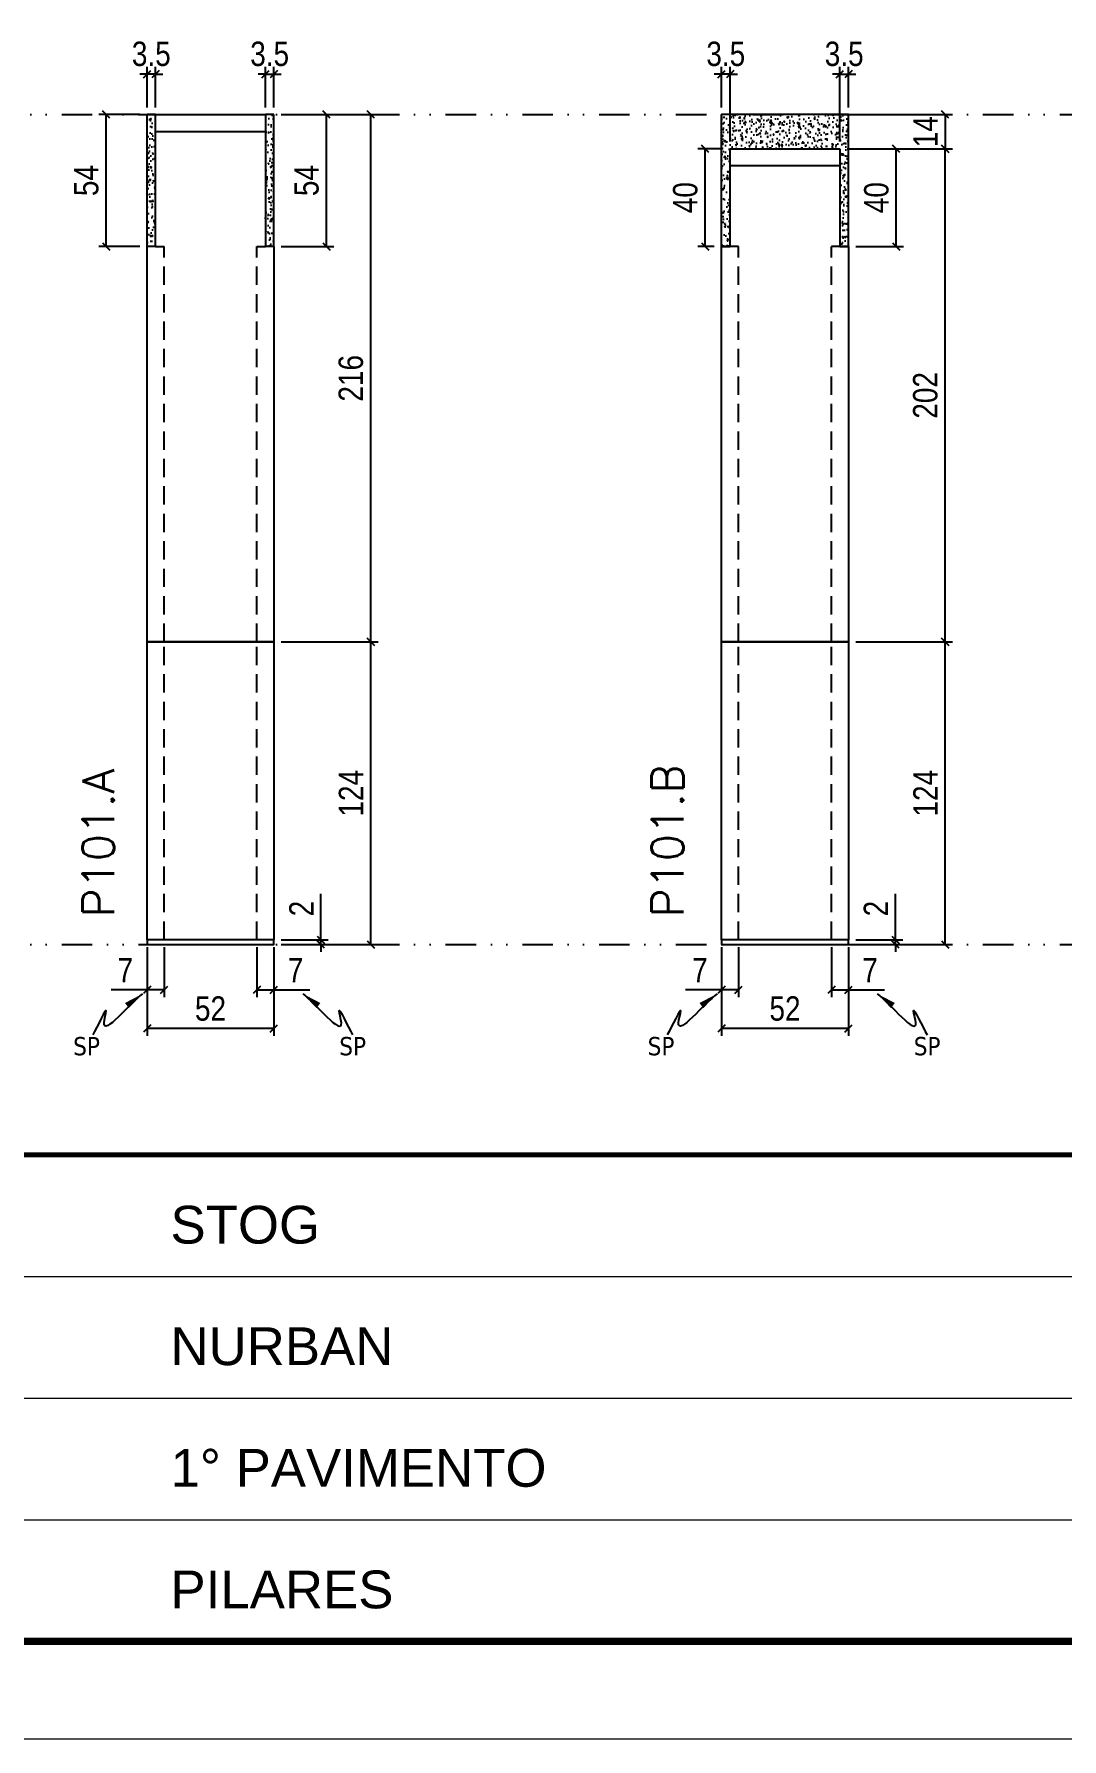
# Model space of a CAD drawing. Header units: millimetres. Extents: x 169816 to 178745, y 96537 to 113647.
# Drawn here: x 172057 to 172478, y 104577 to 105275 of the extents above; entities that cross this region are included whole.
import ezdxf

# ---------------------------------------------------------------- set-up
doc = ezdxf.new("R2010")
doc.units = ezdxf.units.MM
for name, pattern in [('CONTINUO', [0]), ('DASHED', [0.75, 0.5, -0.25]), ('DIVIDE2', [0.625, 0.25, -0.125, 0, -0.125, 0, -0.125]), ('HIDDEN', [0.375, 0.25, -0.125])]:
    doc.linetypes.add(name, pattern=pattern)
for name, color, linetype in [('COTA', 241, 'Continuous'), ('Nível', 160, 'Continuous'), ('Painéis', 200, 'Continuous'), ('SARR_2.2x7', 40, 'Continuous'), ('Sarrafo de Pressão', 42, 'HIDDEN'), ('texto', 7, 'Continuous')]:
    doc.layers.add(name, color=color, linetype=linetype)
for name, color, linetype, lineweight in [('Folhas', 255, 'Continuous', 9), ('SARRAFO DE PRESSAO', 251, 'DASHED', 9), ('Texto Seção', 7, 'Continuous', 15)]:
    doc.layers.add(name, color=color, linetype=linetype, lineweight=lineweight)
doc.styles.add('ARIAL', font='arial.ttf')
doc.styles.add('COTA TECNICA', font='techl___.ttf', dxfattribs={"height": 10})
doc.styles.add('COTA TECNICA-50', font='techl___.ttf', dxfattribs={"height": 10})
doc.styles.add('REGUA-120', font='ROMANS.shx', dxfattribs={"height": 15})
doc.styles.get("Standard").update_dxf_attribs({"font": 'arial.ttf'})
doc.dimstyles.new('COTA PAINEL-50', dxfattribs={"dimtxt": 10, "dimasz": 3, "dimexe": 3, "dimexo": 3, "dimgap": 3, "dimtad": 1, "dimdec": 1, "dimzin": 12, "dimdsep": 46, "dimtxsty": 'COTA TECNICA-50', "dimblk1": 'OBLIQUE', "dimblk2": 'OBLIQUE', "dimsah": 1, "dimcen": 0.9, "dimclrd": 4, "dimclre": 4, "dimclrt": 240, "dimadec": 1, "dimazin": 3, "dimtfac": 1, "dimtdec": 1, "dimtmove": 0, "dimatfit": 3, "dimfxl": 1, "dimtolj": 1, "dimtzin": 12, "dimarcsym": 0})
doc.dimstyles.new('PAINEL', dxfattribs={"dimtxt": 10, "dimasz": 3, "dimexe": 3, "dimexo": 3, "dimgap": 3, "dimtad": 1, "dimdec": 1, "dimzin": 12, "dimdsep": 46, "dimtxsty": 'COTA TECNICA', "dimblk1": 'OBLIQUE', "dimblk2": 'OBLIQUE', "dimsah": 1, "dimcen": 0.9, "dimclrd": 4, "dimclre": 4, "dimclrt": 240, "dimadec": 1, "dimazin": 3, "dimtfac": 1, "dimtdec": 1, "dimtmove": 0, "dimatfit": 3, "dimfxl": 1, "dimtolj": 1, "dimtzin": 12, "dimarcsym": 0})
doc.dimstyles.get("Standard").update_dxf_attribs({"dimtxt": 0.18, "dimasz": 0.18, "dimexe": 0.18, "dimexo": 0.0625, "dimgap": 0.09, "dimtad": 0, "dimtih": 1, "dimtoh": 1, "dimdec": 4, "dimzin": 0, "dimdsep": 46, "dimtxsty": 'Standard', "dimcen": 0.09, "dimadec": 0, "dimazin": 0, "dimtfac": 1, "dimtdec": 4, "dimtofl": 0, "dimtmove": 0, "dimatfit": 3, "dimfxl": 1, "dimtolj": 1, "dimtzin": 0, "dimarcsym": 0})
pattern_1 = [(50, (1577.925, 1158.575), (5.46554007, -0.47817257), [0.5715, -6.2865]), (355, (1577.925, 1158.575), (-1.05730264, 5.73170536), [0.4572, -5.02921753]), (100.4514447, (1578.3806, 1158.535), (4.40823741, 5.25353256), [0.48570026, -5.34270734]), (46.1842, (1577.925, 1160.099), (8.13237123, -1.26126984), [0.85725, -9.42975]), (96.6355576, (1578.603, 1159.994), (7.12212402, 7.42278374), [0.7285507, -8.01406824]), (351.184151, (1577.925, 1160.099), (7.12212402, 7.42278374), [0.685799, -7.54379196]), (21, (1578.687, 1159.718), (4.54843174, -3.06795595), [0.5715, -6.2865]), (326, (1578.687, 1159.718), (1.85406085, 5.52563898), [0.4572, -5.0292]), (71.451445, (1579.066, 1159.4624), (6.40249258, 2.45768307), [0.48570026, -5.34269813]), (37.5, (1577.9251, 1158.5751), (0.092658098, 2.536651166), [0, -4.96824, 0, -5.1054, 0, -5.04825]), (7.5, (1577.925, 1158.575), (2.004589875, 3.005417245), [0, -2.91084, 0, -4.85394, 0, -1.92405]), (327.5, (1576.2259, 1158.5751), (4.067717855, -0.17186232), [0, -1.905, 0, -5.9436, 0, -7.8867]), (317.5, (1575.464, 1158.575), (4.44387544, 0.76279473), [0, -2.4765, 0, -3.94716, 0, -5.6007])]

# ---------------------------------------------------------------- blocks, each defined once
blk = doc.blocks.new('9999999999')
at = {"color": 30, "linetype": 'CONTINUO'}
for p, q in [((98564.56, 34379.64), (99583.98, 34379.64)), ((98564.56, 34329.83), (99487.98, 34329.83)), ((98564.56, 34280.02), (99487.98, 34280.02))]:
    blk.add_line(p, q, dxfattribs=at)
at = {"color": 30, "linetype": 'CONTINUO', "const_width": 2}
blk.add_lwpolyline([(99583.98, 34230.21), (99583.98, 34414.45, 0.414214), (99568.98, 34429.45), (98228.98, 34429.45, 0.414214), (98213.98, 34414.45), (98213.98, 34245.21, 0.414214), (98228.98, 34230.21), (99583.98, 34230.21)], format="xyb", dxfattribs=at)
at = {"layer": 'Folhas'}
blk.add_lwpolyline([(98138.98, 34190.21), (99623.98, 34190.21), (99623.98, 35240.21), (98138.98, 35240.21)], close=True, dxfattribs=at)
at = {"layer": 'Folhas', "color": 30, "const_width": 3}
blk.add_lwpolyline([(98213.98, 34230.21), (99583.98, 34230.21), (99583.98, 35200.21), (98213.98, 35200.21)], close=True, dxfattribs=at)
at = {"color": 7, "linetype": 'Continuous', "ltscale": 5, "style": 'ARIAL'}
for s, height, p in [('STOG', 15.483, (98837.68, 34393.13)), ('NURBAN', 15.483, (98837.68, 34343.32)), ('1° PAVIMENTO', 15.4829, (98837.68, 34293.51)), ('PILARES', 15.483, (98837.68, 34243.7))]:
    blk.add_text(s, height=height, dxfattribs=at).set_placement(p)
blk = doc.blocks.new('_Oblique')
at = {"color": 0, "linetype": 'ByBlock', "lineweight": -2}
blk.add_line((-0.5, -0.5), (0.5, 0.5), dxfattribs=at)
blk = doc.blocks.new('*D738')
at = {"layer": 'COTA', "color": 4, "lineweight": -2, "transparency": 16777216}
for p, q in [((172103.61, 104901.49), (172103.61, 104865.13)), ((172155.61, 104901.49), (172155.61, 104865.13)), ((172155.61, 104868.13), (172103.61, 104868.13))]:
    blk.add_line(p, q, dxfattribs=at)
at = {"layer": 'Defpoints', "color": 0, "transparency": 16777216}
for p in [(172103.61, 104904.49), (172155.61, 104904.49), (172103.61, 104868.13)]:
    blk.add_point(p, dxfattribs=at)
at = {"layer": 'COTA', "color": 4, "lineweight": -2, "transparency": 16777216, "xscale": 3, "yscale": 3, "zscale": 3, "rotation": 180}
blk.add_blockref('_Oblique', (172103.61, 104868.13), dxfattribs=at)
at = {"layer": 'COTA', "color": 4, "lineweight": -2, "transparency": 16777216, "xscale": 3, "yscale": 3, "zscale": 3}
blk.add_blockref('_Oblique', (172155.61, 104868.13), dxfattribs=at)
at = {"layer": 'COTA', "color": 240, "transparency": 16777216, "insert": (172129.61, 104876.24), "char_height": 10, "attachment_point": 5, "style": 'COTA TECNICA'}
blk.add_mtext('\\A1;52', dxfattribs=at)
blk = doc.blocks.new('*D739')
at = {"layer": 'COTA', "color": 4, "lineweight": -2, "transparency": 16777216}
for p, q in [((172148.61, 104901.49), (172148.61, 104880.98)), ((172155.61, 104899.49), (172155.61, 104880.98)), ((172148.61, 104883.98), (172155.61, 104883.98)), ((172155.61, 104883.98), (172170.34, 104883.98))]:
    blk.add_line(p, q, dxfattribs=at)
at = {"layer": 'Defpoints', "color": 0, "transparency": 16777216}
for p in [(172148.61, 104904.49), (172155.61, 104902.49), (172155.61, 104883.98)]:
    blk.add_point(p, dxfattribs=at)
at = {"layer": 'COTA', "color": 4, "lineweight": -2, "transparency": 16777216, "xscale": 3, "yscale": 3, "zscale": 3, "rotation": 180}
blk.add_blockref('_Oblique', (172148.61, 104883.98), dxfattribs=at)
at = {"layer": 'COTA', "color": 4, "lineweight": -2, "transparency": 16777216, "xscale": 3, "yscale": 3, "zscale": 3}
blk.add_blockref('_Oblique', (172155.61, 104883.98), dxfattribs=at)
at = {"layer": 'COTA', "color": 240, "transparency": 16777216, "insert": (172164.48, 104892.05), "char_height": 10, "attachment_point": 5, "style": 'COTA TECNICA-50'}
blk.add_mtext('\\A1;7', dxfattribs=at)
blk = doc.blocks.new('*D740')
at = {"layer": 'COTA', "color": 4, "lineweight": -2, "transparency": 16777216}
for p, q in [((172103.61, 104899.49), (172103.61, 104880.98)), ((172110.61, 104901.49), (172110.61, 104880.98)), ((172103.61, 104883.98), (172088.88, 104883.98)), ((172110.61, 104883.98), (172103.61, 104883.98))]:
    blk.add_line(p, q, dxfattribs=at)
at = {"layer": 'Defpoints', "color": 0, "transparency": 16777216}
for p in [(172103.61, 104902.49), (172110.61, 104904.49), (172103.61, 104883.98)]:
    blk.add_point(p, dxfattribs=at)
at = {"layer": 'COTA', "color": 4, "lineweight": -2, "transparency": 16777216, "xscale": 3, "yscale": 3, "zscale": 3, "rotation": 180}
blk.add_blockref('_Oblique', (172103.61, 104883.98), dxfattribs=at)
at = {"layer": 'COTA', "color": 4, "lineweight": -2, "transparency": 16777216, "xscale": 3, "yscale": 3, "zscale": 3}
blk.add_blockref('_Oblique', (172110.61, 104883.98), dxfattribs=at)
at = {"layer": 'COTA', "color": 240, "transparency": 16777216, "insert": (172094.75, 104892.05), "char_height": 10, "attachment_point": 5, "style": 'COTA TECNICA-50'}
blk.add_mtext('\\A1;7', dxfattribs=at)
blk = doc.blocks.new('*D741')
at = {"layer": 'COTA', "color": 4, "linetype": 'ByBlock', "lineweight": -2, "transparency": 16777216}
for p, q in [((172158.61, 105026.49), (172198.25, 105026.49)), ((172195.25, 104902.49), (172195.25, 105026.49)), ((172158.61, 104902.49), (172198.25, 104902.49))]:
    blk.add_line(p, q, dxfattribs=at)
at = {"layer": 'Defpoints', "color": 0, "linetype": 'ByBlock', "transparency": 16777216}
for p in [(172155.61, 105026.49), (172195.25, 105026.49), (172155.61, 104902.49)]:
    blk.add_point(p, dxfattribs=at)
at = {"layer": 'COTA', "color": 4, "linetype": 'ByBlock', "lineweight": -2, "transparency": 16777216, "xscale": 3, "yscale": 3, "zscale": 3}
for p, rotation in [((172195.25, 105026.49), 90), ((172195.25, 104902.49), 270)]:
    blk.add_blockref('_Oblique', p, dxfattribs=dict(at, rotation=rotation))
at = {"layer": 'COTA', "color": 240, "linetype": 'ByBlock', "transparency": 16777216, "insert": (172187.18, 104964.49), "char_height": 10, "attachment_point": 5, "rotation": 90, "style": 'COTA TECNICA'}
blk.add_mtext('\\A1;124', dxfattribs=at)
blk = doc.blocks.new('*D742')
at = {"layer": 'COTA', "color": 4, "lineweight": -2, "transparency": 16777216}
for p, q in [((172174.87, 104904.49), (172174.87, 104923.29)), ((172158.61, 104904.49), (172177.87, 104904.49)), ((172158.61, 104902.49), (172177.87, 104902.49)), ((172174.87, 104902.49), (172174.87, 104904.49)), ((172174.87, 104902.49), (172174.87, 104899.49))]:
    blk.add_line(p, q, dxfattribs=at)
at = {"layer": 'Defpoints', "color": 0, "transparency": 16777216}
for p in [(172155.61, 104904.49), (172155.61, 104902.49), (172174.87, 104902.49)]:
    blk.add_point(p, dxfattribs=at)
at = {"layer": 'COTA', "color": 4, "lineweight": -2, "transparency": 16777216, "xscale": 3, "yscale": 3, "zscale": 3}
for p, rotation in [((172174.87, 104904.49), 270), ((172174.87, 104902.49), 90)]:
    blk.add_blockref('_Oblique', p, dxfattribs=dict(at, rotation=rotation))
at = {"layer": 'COTA', "color": 240, "transparency": 16777216, "insert": (172166.87, 104917.24), "char_height": 10, "attachment_point": 5, "rotation": 90, "style": 'COTA TECNICA-50'}
blk.add_mtext('\\A1;2', dxfattribs=at)
blk = doc.blocks.new('*D743')
at = {"layer": 'COTA', "color": 4, "linetype": 'ByBlock', "lineweight": -2, "transparency": 16777216}
for p, q in [((172158.61, 105026.49), (172198.25, 105026.49)), ((172195.25, 104902.49), (172195.25, 105026.49)), ((172158.61, 104902.49), (172198.25, 104902.49))]:
    blk.add_line(p, q, dxfattribs=at)
at = {"layer": 'Defpoints', "color": 0, "linetype": 'ByBlock', "transparency": 16777216}
for p in [(172155.61, 105026.49), (172195.25, 105026.49), (172155.61, 104902.49)]:
    blk.add_point(p, dxfattribs=at)
at = {"layer": 'COTA', "color": 4, "linetype": 'ByBlock', "lineweight": -2, "transparency": 16777216, "xscale": 3, "yscale": 3, "zscale": 3}
for p, rotation in [((172195.25, 105026.49), 90), ((172195.25, 104902.49), 270)]:
    blk.add_blockref('_Oblique', p, dxfattribs=dict(at, rotation=rotation))
at = {"layer": 'COTA', "color": 240, "linetype": 'ByBlock', "transparency": 16777216, "insert": (172187.18, 104964.49), "char_height": 10, "attachment_point": 5, "rotation": 90, "style": 'COTA TECNICA'}
blk.add_mtext('\\A1;124', dxfattribs=at)
blk = doc.blocks.new('*D744')
at = {"layer": 'COTA', "color": 4, "lineweight": -2, "transparency": 16777216}
for p, q in [((172158.61, 105242.49), (172198.25, 105242.49)), ((172195.25, 105026.49), (172195.25, 105242.49)), ((172158.61, 105026.49), (172198.25, 105026.49))]:
    blk.add_line(p, q, dxfattribs=at)
at = {"layer": 'Defpoints', "color": 0, "transparency": 16777216}
for p in [(172155.61, 105242.49), (172195.25, 105242.49), (172155.61, 105026.49)]:
    blk.add_point(p, dxfattribs=at)
at = {"layer": 'COTA', "color": 4, "lineweight": -2, "transparency": 16777216, "xscale": 3, "yscale": 3, "zscale": 3}
for p, rotation in [((172195.25, 105242.49), 90), ((172195.25, 105026.49), 270)]:
    blk.add_blockref('_Oblique', p, dxfattribs=dict(at, rotation=rotation))
at = {"layer": 'COTA', "color": 240, "transparency": 16777216, "insert": (172187.15, 105134.49), "char_height": 10, "attachment_point": 5, "rotation": 90, "style": 'COTA TECNICA-50'}
blk.add_mtext('\\A1;216', dxfattribs=at)
blk = doc.blocks.new('*D621')
at = {"layer": 'COTA', "color": 4, "lineweight": -2, "transparency": 16777216}
for p, q in [((172338.98, 104901.49), (172338.98, 104865.13)), ((172390.98, 104901.49), (172390.98, 104865.13)), ((172390.98, 104868.13), (172338.98, 104868.13))]:
    blk.add_line(p, q, dxfattribs=at)
at = {"layer": 'Defpoints', "color": 0, "transparency": 16777216}
for p in [(172338.98, 104904.49), (172390.98, 104904.49), (172338.98, 104868.13)]:
    blk.add_point(p, dxfattribs=at)
at = {"layer": 'COTA', "color": 4, "lineweight": -2, "transparency": 16777216, "xscale": 3, "yscale": 3, "zscale": 3, "rotation": 180}
blk.add_blockref('_Oblique', (172338.98, 104868.13), dxfattribs=at)
at = {"layer": 'COTA', "color": 4, "lineweight": -2, "transparency": 16777216, "xscale": 3, "yscale": 3, "zscale": 3}
blk.add_blockref('_Oblique', (172390.98, 104868.13), dxfattribs=at)
at = {"layer": 'COTA', "color": 240, "transparency": 16777216, "insert": (172364.98, 104876.24), "char_height": 10, "attachment_point": 5, "style": 'COTA TECNICA'}
blk.add_mtext('\\A1;52', dxfattribs=at)
blk = doc.blocks.new('*D622')
at = {"layer": 'COTA', "color": 4, "lineweight": -2, "transparency": 16777216}
for p, q in [((172383.98, 104901.49), (172383.98, 104880.98)), ((172390.98, 104899.49), (172390.98, 104880.98)), ((172383.98, 104883.98), (172390.98, 104883.98)), ((172390.98, 104883.98), (172405.71, 104883.98))]:
    blk.add_line(p, q, dxfattribs=at)
at = {"layer": 'Defpoints', "color": 0, "transparency": 16777216}
for p in [(172383.98, 104904.49), (172390.98, 104902.49), (172390.98, 104883.98)]:
    blk.add_point(p, dxfattribs=at)
at = {"layer": 'COTA', "color": 4, "lineweight": -2, "transparency": 16777216, "xscale": 3, "yscale": 3, "zscale": 3, "rotation": 180}
blk.add_blockref('_Oblique', (172383.98, 104883.98), dxfattribs=at)
at = {"layer": 'COTA', "color": 4, "lineweight": -2, "transparency": 16777216, "xscale": 3, "yscale": 3, "zscale": 3}
blk.add_blockref('_Oblique', (172390.98, 104883.98), dxfattribs=at)
at = {"layer": 'COTA', "color": 240, "transparency": 16777216, "insert": (172399.84, 104892.05), "char_height": 10, "attachment_point": 5, "style": 'COTA TECNICA-50'}
blk.add_mtext('\\A1;7', dxfattribs=at)
blk = doc.blocks.new('*D623')
at = {"layer": 'COTA', "color": 4, "lineweight": -2, "transparency": 16777216}
for p, q in [((172338.98, 104899.49), (172338.98, 104880.98)), ((172345.98, 104901.49), (172345.98, 104880.98)), ((172338.98, 104883.98), (172324.24, 104883.98)), ((172345.98, 104883.98), (172338.98, 104883.98))]:
    blk.add_line(p, q, dxfattribs=at)
at = {"layer": 'Defpoints', "color": 0, "transparency": 16777216}
for p in [(172338.98, 104902.49), (172345.98, 104904.49), (172338.98, 104883.98)]:
    blk.add_point(p, dxfattribs=at)
at = {"layer": 'COTA', "color": 4, "lineweight": -2, "transparency": 16777216, "xscale": 3, "yscale": 3, "zscale": 3, "rotation": 180}
blk.add_blockref('_Oblique', (172338.98, 104883.98), dxfattribs=at)
at = {"layer": 'COTA', "color": 4, "lineweight": -2, "transparency": 16777216, "xscale": 3, "yscale": 3, "zscale": 3}
blk.add_blockref('_Oblique', (172345.98, 104883.98), dxfattribs=at)
at = {"layer": 'COTA', "color": 240, "transparency": 16777216, "insert": (172330.11, 104892.05), "char_height": 10, "attachment_point": 5, "style": 'COTA TECNICA-50'}
blk.add_mtext('\\A1;7', dxfattribs=at)
blk = doc.blocks.new('*D624')
at = {"layer": 'COTA', "color": 4, "linetype": 'ByBlock', "lineweight": -2, "transparency": 16777216}
for p, q in [((172393.98, 105026.49), (172433.62, 105026.49)), ((172430.62, 104902.49), (172430.62, 105026.49)), ((172393.98, 104902.49), (172433.62, 104902.49))]:
    blk.add_line(p, q, dxfattribs=at)
at = {"layer": 'Defpoints', "color": 0, "linetype": 'ByBlock', "transparency": 16777216}
for p in [(172390.98, 105026.49), (172430.62, 105026.49), (172390.98, 104902.49)]:
    blk.add_point(p, dxfattribs=at)
at = {"layer": 'COTA', "color": 4, "linetype": 'ByBlock', "lineweight": -2, "transparency": 16777216, "xscale": 3, "yscale": 3, "zscale": 3}
for p, rotation in [((172430.62, 105026.49), 90), ((172430.62, 104902.49), 270)]:
    blk.add_blockref('_Oblique', p, dxfattribs=dict(at, rotation=rotation))
at = {"layer": 'COTA', "color": 240, "linetype": 'ByBlock', "transparency": 16777216, "insert": (172422.54, 104964.49), "char_height": 10, "attachment_point": 5, "rotation": 90, "style": 'COTA TECNICA'}
blk.add_mtext('\\A1;124', dxfattribs=at)
blk = doc.blocks.new('*D625')
at = {"layer": 'COTA', "color": 4, "lineweight": -2, "transparency": 16777216}
for p, q in [((172410.23, 104904.49), (172410.23, 104923.29)), ((172393.98, 104904.49), (172413.23, 104904.49)), ((172393.98, 104902.49), (172413.23, 104902.49)), ((172410.23, 104902.49), (172410.23, 104904.49)), ((172410.23, 104902.49), (172410.23, 104899.49))]:
    blk.add_line(p, q, dxfattribs=at)
at = {"layer": 'Defpoints', "color": 0, "transparency": 16777216}
for p in [(172390.98, 104904.49), (172390.98, 104902.49), (172410.23, 104902.49)]:
    blk.add_point(p, dxfattribs=at)
at = {"layer": 'COTA', "color": 4, "lineweight": -2, "transparency": 16777216, "xscale": 3, "yscale": 3, "zscale": 3}
for p, rotation in [((172410.23, 104904.49), 270), ((172410.23, 104902.49), 90)]:
    blk.add_blockref('_Oblique', p, dxfattribs=dict(at, rotation=rotation))
at = {"layer": 'COTA', "color": 240, "transparency": 16777216, "insert": (172402.23, 104917.24), "char_height": 10, "attachment_point": 5, "rotation": 90, "style": 'COTA TECNICA-50'}
blk.add_mtext('\\A1;2', dxfattribs=at)
blk = doc.blocks.new('*D626')
at = {"layer": 'COTA', "color": 4, "linetype": 'ByBlock', "lineweight": -2, "transparency": 16777216}
for p, q in [((172393.98, 105026.49), (172433.62, 105026.49)), ((172430.62, 104902.49), (172430.62, 105026.49)), ((172393.98, 104902.49), (172433.62, 104902.49))]:
    blk.add_line(p, q, dxfattribs=at)
at = {"layer": 'Defpoints', "color": 0, "linetype": 'ByBlock', "transparency": 16777216}
for p in [(172390.98, 105026.49), (172430.62, 105026.49), (172390.98, 104902.49)]:
    blk.add_point(p, dxfattribs=at)
at = {"layer": 'COTA', "color": 4, "linetype": 'ByBlock', "lineweight": -2, "transparency": 16777216, "xscale": 3, "yscale": 3, "zscale": 3}
for p, rotation in [((172430.62, 105026.49), 90), ((172430.62, 104902.49), 270)]:
    blk.add_blockref('_Oblique', p, dxfattribs=dict(at, rotation=rotation))
at = {"layer": 'COTA', "color": 240, "linetype": 'ByBlock', "transparency": 16777216, "insert": (172422.54, 104964.49), "char_height": 10, "attachment_point": 5, "rotation": 90, "style": 'COTA TECNICA'}
blk.add_mtext('\\A1;124', dxfattribs=at)
blk = doc.blocks.new('*D627')
at = {"layer": 'COTA', "color": 4, "lineweight": -2, "transparency": 16777216}
for p, q in [((172393.98, 105228.49), (172433.62, 105228.49)), ((172430.62, 105026.49), (172430.62, 105228.49)), ((172393.98, 105026.49), (172433.62, 105026.49))]:
    blk.add_line(p, q, dxfattribs=at)
at = {"layer": 'Defpoints', "color": 0, "transparency": 16777216}
for p in [(172390.98, 105228.49), (172430.62, 105228.49), (172390.98, 105026.49)]:
    blk.add_point(p, dxfattribs=at)
at = {"layer": 'COTA', "color": 4, "lineweight": -2, "transparency": 16777216, "xscale": 3, "yscale": 3, "zscale": 3}
for p, rotation in [((172430.62, 105228.49), 90), ((172430.62, 105026.49), 270)]:
    blk.add_blockref('_Oblique', p, dxfattribs=dict(at, rotation=rotation))
at = {"layer": 'COTA', "color": 240, "transparency": 16777216, "insert": (172422.51, 105127.49), "char_height": 10, "attachment_point": 5, "rotation": 90, "style": 'COTA TECNICA-50'}
blk.add_mtext('\\A1;202', dxfattribs=at)
blk = doc.blocks.new('*D628')
at = {"layer": 'COTA', "color": 4, "lineweight": -2, "transparency": 16777216}
for p, q in [((172393.98, 105242.49), (172433.62, 105242.49)), ((172430.62, 105242.49), (172430.62, 105228.49)), ((172393.98, 105228.49), (172433.62, 105228.49))]:
    blk.add_line(p, q, dxfattribs=at)
at = {"layer": 'Defpoints', "color": 0, "transparency": 16777216}
for p in [(172390.98, 105242.49), (172390.98, 105228.49), (172430.62, 105228.49)]:
    blk.add_point(p, dxfattribs=at)
at = {"layer": 'COTA', "color": 4, "lineweight": -2, "transparency": 16777216, "xscale": 3, "yscale": 3, "zscale": 3}
for p, rotation in [((172430.62, 105242.49), 90), ((172430.62, 105228.49), 270)]:
    blk.add_blockref('_Oblique', p, dxfattribs=dict(at, rotation=rotation))
at = {"layer": 'COTA', "color": 240, "transparency": 16777216, "insert": (172422.54, 105235.49), "char_height": 10, "attachment_point": 5, "rotation": 90, "style": 'COTA TECNICA-50'}
blk.add_mtext('\\A1;14', dxfattribs=at)
blk = doc.blocks.new('*D964')
at = {"layer": 'COTA', "color": 4, "lineweight": -2, "transparency": 16777216}
for p, q in [((172103.61, 105259.13), (172100.61, 105259.13)), ((172103.61, 105245.49), (172103.61, 105262.13)), ((172107.11, 105259.13), (172103.61, 105259.13)), ((172107.11, 105245.49), (172107.11, 105262.13)), ((172107.11, 105259.13), (172110.11, 105259.13))]:
    blk.add_line(p, q, dxfattribs=at)
at = {"layer": 'Defpoints', "color": 0, "transparency": 16777216}
for p in [(172103.61, 105259.13), (172103.61, 105242.49), (172107.11, 105242.49)]:
    blk.add_point(p, dxfattribs=at)
at = {"layer": 'COTA', "color": 4, "lineweight": -2, "transparency": 16777216, "xscale": 3, "yscale": 3, "zscale": 3}
blk.add_blockref('_Oblique', (172103.61, 105259.13), dxfattribs=at)
at = {"layer": 'COTA', "color": 4, "lineweight": -2, "transparency": 16777216, "xscale": 3, "yscale": 3, "zscale": 3, "rotation": 180}
blk.add_blockref('_Oblique', (172107.11, 105259.13), dxfattribs=at)
at = {"layer": 'COTA', "color": 240, "transparency": 16777216, "insert": (172105.36, 105267.35), "char_height": 10, "attachment_point": 5, "style": 'COTA TECNICA'}
blk.add_mtext('\\A1;3.5', dxfattribs=at)
blk = doc.blocks.new('*D629')
at = {"layer": 'COTA', "color": 4, "lineweight": -2, "transparency": 16777216}
for p, q in [((172152.11, 105259.13), (172149.11, 105259.13)), ((172152.11, 105245.49), (172152.11, 105262.13)), ((172152.11, 105259.13), (172155.61, 105259.13)), ((172155.61, 105245.49), (172155.61, 105262.13)), ((172155.61, 105259.13), (172158.61, 105259.13))]:
    blk.add_line(p, q, dxfattribs=at)
at = {"layer": 'Defpoints', "color": 0, "transparency": 16777216}
for p in [(172155.61, 105259.13), (172152.11, 105242.49), (172155.61, 105242.49)]:
    blk.add_point(p, dxfattribs=at)
at = {"layer": 'COTA', "color": 4, "lineweight": -2, "transparency": 16777216, "xscale": 3, "yscale": 3, "zscale": 3}
blk.add_blockref('_Oblique', (172152.11, 105259.13), dxfattribs=at)
at = {"layer": 'COTA', "color": 4, "lineweight": -2, "transparency": 16777216, "xscale": 3, "yscale": 3, "zscale": 3, "rotation": 180}
blk.add_blockref('_Oblique', (172155.61, 105259.13), dxfattribs=at)
at = {"layer": 'COTA', "color": 240, "transparency": 16777216, "insert": (172153.86, 105267.35), "char_height": 10, "attachment_point": 5, "style": 'COTA TECNICA'}
blk.add_mtext('\\A1;3.5', dxfattribs=at)
blk = doc.blocks.new('*D965')
at = {"layer": 'COTA', "color": 4, "lineweight": -2, "transparency": 16777216}
for p, q in [((172158.61, 105242.49), (172180.09, 105242.49)), ((172177.09, 105188.49), (172177.09, 105242.49)), ((172158.61, 105188.49), (172180.09, 105188.49))]:
    blk.add_line(p, q, dxfattribs=at)
at = {"layer": 'Defpoints', "color": 0, "transparency": 16777216}
for p in [(172155.61, 105242.49), (172177.09, 105242.49), (172155.61, 105188.49)]:
    blk.add_point(p, dxfattribs=at)
at = {"layer": 'COTA', "color": 4, "lineweight": -2, "transparency": 16777216, "xscale": 3, "yscale": 3, "zscale": 3}
for p, rotation in [((172177.09, 105242.49), 90), ((172177.09, 105188.49), 270)]:
    blk.add_blockref('_Oblique', p, dxfattribs=dict(at, rotation=rotation))
at = {"layer": 'COTA', "color": 240, "transparency": 16777216, "insert": (172168.98, 105215.49), "char_height": 10, "attachment_point": 5, "rotation": 90, "style": 'COTA TECNICA'}
blk.add_mtext('\\A1;54', dxfattribs=at)
blk = doc.blocks.new('*D966')
at = {"layer": 'COTA', "color": 4, "lineweight": -2, "transparency": 16777216}
for p, q in [((172100.61, 105242.49), (172083.87, 105242.49)), ((172086.87, 105188.49), (172086.87, 105242.49)), ((172100.61, 105188.49), (172083.87, 105188.49))]:
    blk.add_line(p, q, dxfattribs=at)
at = {"layer": 'Defpoints', "color": 0, "transparency": 16777216}
for p in [(172086.87, 105242.49), (172103.61, 105242.49), (172103.61, 105188.49)]:
    blk.add_point(p, dxfattribs=at)
at = {"layer": 'COTA', "color": 4, "lineweight": -2, "transparency": 16777216, "xscale": 3, "yscale": 3, "zscale": 3}
for p, rotation in [((172086.87, 105242.49), 90), ((172086.87, 105188.49), 270)]:
    blk.add_blockref('_Oblique', p, dxfattribs=dict(at, rotation=rotation))
at = {"layer": 'COTA', "color": 240, "transparency": 16777216, "insert": (172078.76, 105215.49), "char_height": 10, "attachment_point": 5, "rotation": 90, "style": 'COTA TECNICA'}
blk.add_mtext('\\A1;54', dxfattribs=at)
blk = doc.blocks.new('*D967')
at = {"layer": 'COTA', "color": 4, "lineweight": -2, "transparency": 16777216}
for p, q in [((172390.48, 105228.49), (172413.56, 105228.49)), ((172410.56, 105188.49), (172410.56, 105228.49)), ((172393.98, 105188.49), (172413.56, 105188.49))]:
    blk.add_line(p, q, dxfattribs=at)
at = {"layer": 'Defpoints', "color": 0, "transparency": 16777216}
for p in [(172387.48, 105228.49), (172410.56, 105228.49), (172390.98, 105188.49)]:
    blk.add_point(p, dxfattribs=at)
at = {"layer": 'COTA', "color": 4, "lineweight": -2, "transparency": 16777216, "xscale": 3, "yscale": 3, "zscale": 3}
for p, rotation in [((172410.56, 105228.49), 90), ((172410.56, 105188.49), 270)]:
    blk.add_blockref('_Oblique', p, dxfattribs=dict(at, rotation=rotation))
at = {"layer": 'COTA', "color": 240, "transparency": 16777216, "insert": (172402.46, 105208.49), "char_height": 10, "attachment_point": 5, "rotation": 90, "style": 'COTA TECNICA'}
blk.add_mtext('\\A1;40', dxfattribs=at)
blk = doc.blocks.new('*D968')
at = {"layer": 'COTA', "color": 4, "lineweight": -2, "transparency": 16777216}
for p, q in [((172339.48, 105228.49), (172329.27, 105228.49)), ((172332.27, 105188.49), (172332.27, 105228.49)), ((172335.98, 105188.49), (172329.27, 105188.49))]:
    blk.add_line(p, q, dxfattribs=at)
at = {"layer": 'Defpoints', "color": 0, "transparency": 16777216}
for p in [(172332.27, 105228.49), (172342.48, 105228.49), (172338.98, 105188.49)]:
    blk.add_point(p, dxfattribs=at)
at = {"layer": 'COTA', "color": 4, "lineweight": -2, "transparency": 16777216, "xscale": 3, "yscale": 3, "zscale": 3}
for p, rotation in [((172332.27, 105228.49), 90), ((172332.27, 105188.49), 270)]:
    blk.add_blockref('_Oblique', p, dxfattribs=dict(at, rotation=rotation))
at = {"layer": 'COTA', "color": 240, "transparency": 16777216, "insert": (172324.16, 105208.49), "char_height": 10, "attachment_point": 5, "rotation": 90, "style": 'COTA TECNICA'}
blk.add_mtext('\\A1;40', dxfattribs=at)
blk = doc.blocks.new('*D631')
at = {"layer": 'COTA', "color": 4, "lineweight": -2, "transparency": 16777216}
for p, q in [((172338.98, 105259.13), (172335.98, 105259.13)), ((172338.98, 105245.49), (172338.98, 105262.13)), ((172342.48, 105259.13), (172338.98, 105259.13)), ((172342.48, 105231.49), (172342.48, 105262.13)), ((172342.48, 105259.13), (172345.48, 105259.13))]:
    blk.add_line(p, q, dxfattribs=at)
at = {"layer": 'Defpoints', "color": 0, "transparency": 16777216}
for p in [(172338.98, 105259.13), (172338.98, 105242.49), (172342.48, 105228.49)]:
    blk.add_point(p, dxfattribs=at)
at = {"layer": 'COTA', "color": 4, "lineweight": -2, "transparency": 16777216, "xscale": 3, "yscale": 3, "zscale": 3}
blk.add_blockref('_Oblique', (172338.98, 105259.13), dxfattribs=at)
at = {"layer": 'COTA', "color": 4, "lineweight": -2, "transparency": 16777216, "xscale": 3, "yscale": 3, "zscale": 3, "rotation": 180}
blk.add_blockref('_Oblique', (172342.48, 105259.13), dxfattribs=at)
at = {"layer": 'COTA', "color": 240, "transparency": 16777216, "insert": (172340.73, 105267.35), "char_height": 10, "attachment_point": 5, "style": 'COTA TECNICA'}
blk.add_mtext('\\A1;3.5', dxfattribs=at)
blk = doc.blocks.new('*D632')
at = {"layer": 'COTA', "color": 4, "lineweight": -2, "transparency": 16777216}
for p, q in [((172387.48, 105259.13), (172384.48, 105259.13)), ((172387.48, 105231.49), (172387.48, 105262.13)), ((172387.48, 105259.13), (172390.98, 105259.13)), ((172390.98, 105245.49), (172390.98, 105262.13)), ((172390.98, 105259.13), (172393.98, 105259.13))]:
    blk.add_line(p, q, dxfattribs=at)
at = {"layer": 'Defpoints', "color": 0, "transparency": 16777216}
for p in [(172390.98, 105259.13), (172390.98, 105242.49), (172387.48, 105228.49)]:
    blk.add_point(p, dxfattribs=at)
at = {"layer": 'COTA', "color": 4, "lineweight": -2, "transparency": 16777216, "xscale": 3, "yscale": 3, "zscale": 3}
blk.add_blockref('_Oblique', (172387.48, 105259.13), dxfattribs=at)
at = {"layer": 'COTA', "color": 4, "lineweight": -2, "transparency": 16777216, "xscale": 3, "yscale": 3, "zscale": 3, "rotation": 180}
blk.add_blockref('_Oblique', (172390.98, 105259.13), dxfattribs=at)
at = {"layer": 'COTA', "color": 240, "transparency": 16777216, "insert": (172389.23, 105267.35), "char_height": 10, "attachment_point": 5, "style": 'COTA TECNICA'}
blk.add_mtext('\\A1;3.5', dxfattribs=at)

msp = doc.modelspace()

# ---------------------------------------------------------------- hatches: boundary and pattern name
at = {"layer": 'COTA', "linetype": 'ByBlock'}
h = msp.add_hatch(dxfattribs=at)
h.set_pattern_fill('AR-CONC', color=256, scale=0.03)
h.set_pattern_definition(pattern_1)
h.paths.add_polyline_path([(172103.61, 105188.49), (172107.11, 105188.49), (172107.11, 105242.49), (172103.61, 105242.49)])
h = msp.add_hatch(dxfattribs=at)
h.set_pattern_fill('AR-CONC', color=256, scale=0.03)
h.set_pattern_definition(pattern_1)
h.paths.add_polyline_path([(172155.61, 105242.49), (172152.11, 105242.49), (172152.11, 105188.49), (172155.61, 105188.49)])
h = msp.add_hatch(dxfattribs=at)
h.set_pattern_fill('AR-CONC', color=256, scale=0.03)
h.set_pattern_definition([(50, (1598.86, 1158.575), (5.46554007, -0.47817257), [0.5715, -6.2865]), (355, (1598.86, 1158.575), (-1.05730264, 5.73170536), [0.4572, -5.02921753]), (100.4514447, (1599.315, 1158.535), (4.40823741, 5.25353256), [0.48570026, -5.34270734]), (46.1842, (1598.86, 1160.099), (8.13237123, -1.26126984), [0.85725, -9.42975]), (96.6355576, (1599.5375, 1159.994), (7.12212402, 7.42278374), [0.7285507, -8.01406824]), (351.184151, (1598.86, 1160.099), (7.12212402, 7.42278374), [0.685799, -7.54379196]), (21, (1599.622, 1159.718), (4.54843174, -3.06795595), [0.5715, -6.2865]), (326, (1599.622, 1159.718), (1.85406085, 5.52563898), [0.4572, -5.0292]), (71.451445, (1600.001, 1159.4624), (6.40249258, 2.45768307), [0.48570026, -5.34269813]), (37.5, (1598.8598, 1158.5751), (0.092658098, 2.536651166), [0, -4.96824, 0, -5.1054, 0, -5.04825]), (7.5, (1598.8598, 1158.575), (2.004589875, 3.005417245), [0, -2.91084, 0, -4.85394, 0, -1.92405]), (327.5, (1597.1605, 1158.5751), (4.067717855, -0.17186232), [0, -1.905, 0, -5.9436, 0, -7.8867]), (317.5, (1596.3985, 1158.575), (4.44387544, 0.76279473), [0, -2.4765, 0, -3.94716, 0, -5.6007])])
h.paths.add_polyline_path([(172338.98, 105242.49), (172338.98, 105188.49), (172342.48, 105188.49), (172342.48, 105228.49), (172387.48, 105228.49), (172387.48, 105188.49), (172390.98, 105188.49), (172390.98, 105242.49)])

# ---------------------------------------------------------------- linework, layer by layer
for p, q in [((172107.11, 105242.49), (172103.61, 105242.49)), ((172103.61, 105242.49), (172103.61, 105242.49)), ((172103.61, 105188.49), (172103.61, 105242.49)), ((172155.61, 105242.49), (172152.11, 105242.49)), ((172155.61, 105188.49), (172155.61, 105242.49)), ((172390.98, 105242.49), (172338.98, 105242.49)), ((172338.98, 105242.49), (172338.98, 105242.49)), ((172338.98, 105188.49), (172338.98, 105242.49)), ((172390.98, 105188.49), (172390.98, 105242.49))]:
    msp.add_line(p, q, dxfattribs=at)
at = {"layer": 'Nível', "color": 4, "linetype": 'DIVIDE2', "ltscale": 50}
for p, q in [((171879.99, 105242.49), (172859.52, 105242.49)), ((171879.99, 104902.49), (172859.52, 104902.49))]:
    msp.add_line(p, q, dxfattribs=at)
at = {"layer": 'Painéis'}
for p, q in [((172107.11, 105242.49), (172152.11, 105242.49)), ((172107.11, 105188.49), (172107.11, 105242.49)), ((172152.11, 105242.49), (172152.11, 105188.49)), ((172342.48, 105228.49), (172387.48, 105228.49)), ((172342.48, 105188.49), (172342.48, 105228.49)), ((172387.48, 105228.49), (172387.48, 105188.49)), ((172107.11, 105188.49), (172103.61, 105188.49)), ((172103.61, 105026.49), (172103.61, 105188.49)), ((172155.61, 105188.49), (172152.11, 105188.49)), ((172155.61, 105188.49), (172155.61, 105026.49)), ((172338.98, 105026.49), (172338.98, 105188.49)), ((172338.98, 105188.49), (172342.48, 105188.49)), ((172387.48, 105188.49), (172390.98, 105188.49)), ((172390.98, 105188.49), (172390.98, 105026.49)), ((172103.61, 105026.49), (172155.61, 105026.49)), ((172103.61, 104904.49), (172103.61, 105026.49)), ((172155.61, 105026.49), (172103.61, 105026.49)), ((172155.61, 105026.49), (172155.61, 104904.49)), ((172338.98, 105026.49), (172390.98, 105026.49)), ((172338.98, 104904.49), (172338.98, 105026.49)), ((172390.98, 105026.49), (172338.98, 105026.49)), ((172390.98, 105026.49), (172390.98, 104904.49)), ((172155.61, 104904.49), (172103.61, 104904.49)), ((172390.98, 104904.49), (172338.98, 104904.49))]:
    msp.add_line(p, q, dxfattribs=at)
for points in [[(172103.61, 104902.49), (172155.61, 104902.49), (172155.61, 104904.49), (172103.61, 104904.49)], [(172338.98, 104902.49), (172390.98, 104902.49), (172390.98, 104904.49), (172338.98, 104904.49)]]:
    msp.add_lwpolyline(points, close=True, dxfattribs=at)
at = {"layer": 'SARR_2.2x7'}
for p, q in [((172152.11, 105235.49), (172107.11, 105235.49)), ((172387.48, 105221.49), (172342.48, 105221.49))]:
    msp.add_line(p, q, dxfattribs=at)
at = {"layer": 'Sarrafo de Pressão', "ltscale": 30}
for p, q in [((172107.11, 105188.49), (172110.61, 105188.49)), ((172110.61, 105026.49), (172110.61, 105188.49)), ((172148.61, 105026.49), (172148.61, 105188.49)), ((172148.61, 105188.49), (172152.11, 105188.49)), ((172345.98, 105188.49), (172338.98, 105188.49)), ((172345.98, 105026.49), (172345.98, 105188.49)), ((172390.98, 105188.49), (172383.98, 105188.49)), ((172383.98, 105026.49), (172383.98, 105188.49)), ((172110.61, 104904.49), (172110.61, 105026.49)), ((172148.61, 104904.49), (172148.61, 105026.49)), ((172345.98, 104904.49), (172345.98, 105026.49)), ((172383.98, 104904.49), (172383.98, 105026.49))]:
    msp.add_line(p, q, dxfattribs=at)

# ---------------------------------------------------------------- block references
at = {"layer": 'SARRAFO DE PRESSAO', "color": 6, "linetype": 'ByBlock'}
msp.add_blockref('9999999999', (73275.54, 70386.87), dxfattribs=at)

# ---------------------------------------------------------------- texts
at = {"layer": 'texto', "color": 0, "char_height": 7.5, "attachment_point": 5}
for insert in [(172078.84, 104860.81), (172187.86, 104860.81), (172314.2, 104860.81), (172423.22, 104860.81)]:
    msp.add_mtext('{\\fTahoma|b0|i0|c0|p34;\\C4;SP}', dxfattribs=dict(at, insert=insert))
at = {"layer": 'Texto Seção', "char_height": 13, "width": 285.3299, "attachment_point": 7, "rotation": 90, "style": 'REGUA-120'}
for s, insert in [('P101.A', (172090.14, 104913.74)), ('P101.B', (172323.35, 104913.74))]:
    msp.add_mtext(s, dxfattribs=dict(at, insert=insert))

# ---------------------------------------------------------------- dimensions: what is measured, and where the dimension line sits
at = {"layer": 'COTA'}
for base, p1, p2, picture, middle in [((172103.61, 105259.13), (172107.11, 105242.49), (172103.61, 105242.49), '*D964', (172105.36, 105259.13)), ((172338.98, 105259.13), (172342.48, 105228.49), (172338.98, 105242.49), '*D631', (172340.73, 105259.13))]:
    dim = msp.add_linear_dim(base=base, p1=p1, p2=p2, dimstyle='PAINEL', dxfattribs=at)
    dim.commit()
    dim.dimension.update_dxf_attribs({"geometry": picture, "text_midpoint": middle, "dimtype": 160})
for base, p1, p2, angle, dimstyle, picture, middle in [((172155.61, 105259.13), (172152.11, 105242.49), (172155.61, 105242.49), 180, 'PAINEL', '*D629', (172153.86, 105259.13)), ((172390.98, 105259.13), (172387.48, 105228.49), (172390.98, 105242.49), 180, 'PAINEL', '*D632', (172389.23, 105259.13)), ((172430.62, 105228.49), (172390.98, 105242.49), (172390.98, 105228.49), 90, 'COTA PAINEL-50', '*D628', (172430.62, 105235.49)), ((172174.87, 104902.49), (172155.61, 104904.49), (172155.61, 104902.49), 90, 'COTA PAINEL-50', '*D742', (172174.87, 104917.24)), ((172410.23, 104902.49), (172390.98, 104904.49), (172390.98, 104902.49), 90, 'COTA PAINEL-50', '*D625', (172410.23, 104917.24))]:
    dim = msp.add_linear_dim(base=base, p1=p1, p2=p2, angle=angle, dimstyle=dimstyle, dxfattribs=at)
    dim.commit()
    dim.dimension.update_dxf_attribs({"geometry": picture, "text_midpoint": middle, "dimtype": 160})
for base, p1, p2, angle, dimstyle, picture, middle in [((172086.87, 105242.49), (172103.61, 105188.49), (172103.61, 105242.49), 90, 'PAINEL', '*D966', (172078.76, 105215.49)), ((172195.25, 105242.49), (172155.61, 105026.49), (172155.61, 105242.49), 90, 'COTA PAINEL-50', '*D744', (172187.15, 105134.49)), ((172177.09, 105242.49), (172155.61, 105188.49), (172155.61, 105242.49), 90, 'PAINEL', '*D965', (172168.98, 105215.49)), ((172332.27, 105228.49), (172338.98, 105188.49), (172342.48, 105228.49), 90, 'PAINEL', '*D968', (172324.16, 105208.49)), ((172410.56, 105228.49), (172390.98, 105188.49), (172387.48, 105228.49), 90, 'PAINEL', '*D967', (172402.46, 105208.49)), ((172430.62, 105228.49), (172390.98, 105026.49), (172390.98, 105228.49), 90, 'COTA PAINEL-50', '*D627', (172422.51, 105127.49)), ((172103.61, 104883.98), (172110.61, 104904.49), (172103.61, 104902.49), 180, 'COTA PAINEL-50', '*D740', (172094.75, 104892.05)), ((172338.98, 104883.98), (172345.98, 104904.49), (172338.98, 104902.49), 180, 'COTA PAINEL-50', '*D623', (172330.11, 104892.05))]:
    dim = msp.add_linear_dim(base=base, p1=p1, p2=p2, angle=angle, dimstyle=dimstyle, dxfattribs=at)
    dim.commit()
    dim.dimension.update_dxf_attribs({"geometry": picture, "text_midpoint": middle})
at = {"layer": 'COTA', "linetype": 'ByBlock'}
for p1, p2, picture, middle in [((172155.61, 104902.49), (172155.61, 105026.49), '*D741', (172187.18, 104964.49)), ((172155.61, 104902.49), (172155.61, 105026.49), '*D743', (172187.18, 104964.49)), ((172390.98, 104902.49), (172390.98, 105026.49), '*D624', (172422.54, 104964.49)), ((172390.98, 104902.49), (172390.98, 105026.49), '*D626', (172422.54, 104964.49))]:
    dim = msp.add_aligned_dim(p1=p1, p2=p2, distance=-39.64, dimstyle='PAINEL', dxfattribs=at)
    dim.commit()
    dim.dimension.update_dxf_attribs({"geometry": picture, "text_midpoint": middle})
at = {"layer": 'COTA'}
for base, p1, p2, picture, middle in [((172103.61, 104868.13), (172155.61, 104904.49), (172103.61, 104904.49), '*D738', (172129.61, 104876.24)), ((172338.98, 104868.13), (172390.98, 104904.49), (172338.98, 104904.49), '*D621', (172364.98, 104876.24))]:
    dim = msp.add_linear_dim(base=base, p1=p1, p2=p2, angle=180, dimstyle='PAINEL', override={"dimarcsym": 2}, dxfattribs=at)
    dim.commit()
    dim.dimension.update_dxf_attribs({"geometry": picture, "text_midpoint": middle})
for base, p1, p2, picture, middle in [((172155.61, 104883.98), (172148.61, 104904.49), (172155.61, 104902.49), '*D739', (172164.48, 104892.05)), ((172390.98, 104883.98), (172383.98, 104904.49), (172390.98, 104902.49), '*D622', (172399.84, 104892.05))]:
    dim = msp.add_linear_dim(base=base, p1=p1, p2=p2, dimstyle='COTA PAINEL-50', dxfattribs=at)
    dim.commit()
    dim.dimension.update_dxf_attribs({"geometry": picture, "text_midpoint": middle})

# ---------------------------------------------------------------- leaders
at = {"layer": 'COTA', "path_type": 1}
for points in [[(172101.78, 104882.31), (172086, 104870.47), (172086.92, 104875.28), (172081.37, 104865.5)], [(172167.44, 104882.31), (172183.23, 104870.47), (172182.3, 104875.28), (172187.85, 104865.5)], [(172337.15, 104882.31), (172321.36, 104870.47), (172322.29, 104875.28), (172316.73, 104865.5)], [(172402.8, 104882.31), (172418.59, 104870.47), (172417.66, 104875.28), (172423.22, 104865.5)]]:
    msp.add_leader(points, dimstyle='Standard', override={"dimasz": 8}, dxfattribs=at)

doc.saveas('drawing.dxf')
